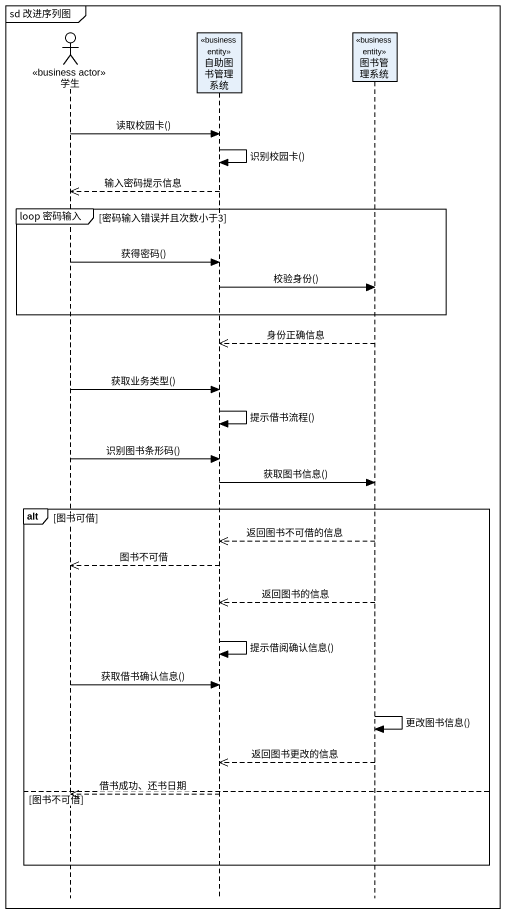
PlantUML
@startuml
mainframe sd 改进序列图
hide footbox
actor 学生 <<business actor>>
participant 自助图书管理系统 <<business entity>>
participant 图书管理系统 <<business entity>>

学生 -> 自助图书管理系统 : 读取校园卡()
自助图书管理系统 -> 自助图书管理系统 : 识别校园卡()
自助图书管理系统 -->> 学生 : 输入密码提示信息
group loop 密码输入 [密码输入错误并且次数小于3]
  学生 -> 自助图书管理系统 : 获得密码()
  自助图书管理系统 -> 图书管理系统 : 校验身份()
end
图书管理系统 -->> 自助图书管理系统 : 身份正确信息
学生 -> 自助图书管理系统 : 获取业务类型()
自助图书管理系统 -> 自助图书管理系统 : 提示借书流程()
学生 -> 自助图书管理系统 : 识别图书条形码()
自助图书管理系统 -> 图书管理系统 : 获取图书信息()
alt 图书可借
  图书管理系统 -->> 自助图书管理系统 : 返回图书不可借的信息
  自助图书管理系统 -->> 学生 : 图书不可借
  图书管理系统 -->> 自助图书管理系统 : 返回图书的信息
  自助图书管理系统 -> 自助图书管理系统 : 提示借阅确认信息()
  学生 -> 自助图书管理系统 : 获取借书确认信息()
  图书管理系统 -> 图书管理系统 : 更改图书信息()
  图书管理系统 -->> 自助图书管理系统 : 返回图书更改的信息
else 图书不可借
  自助图书管理系统 -->> 学生 : 借书成功、还书日期
end
@enduml
